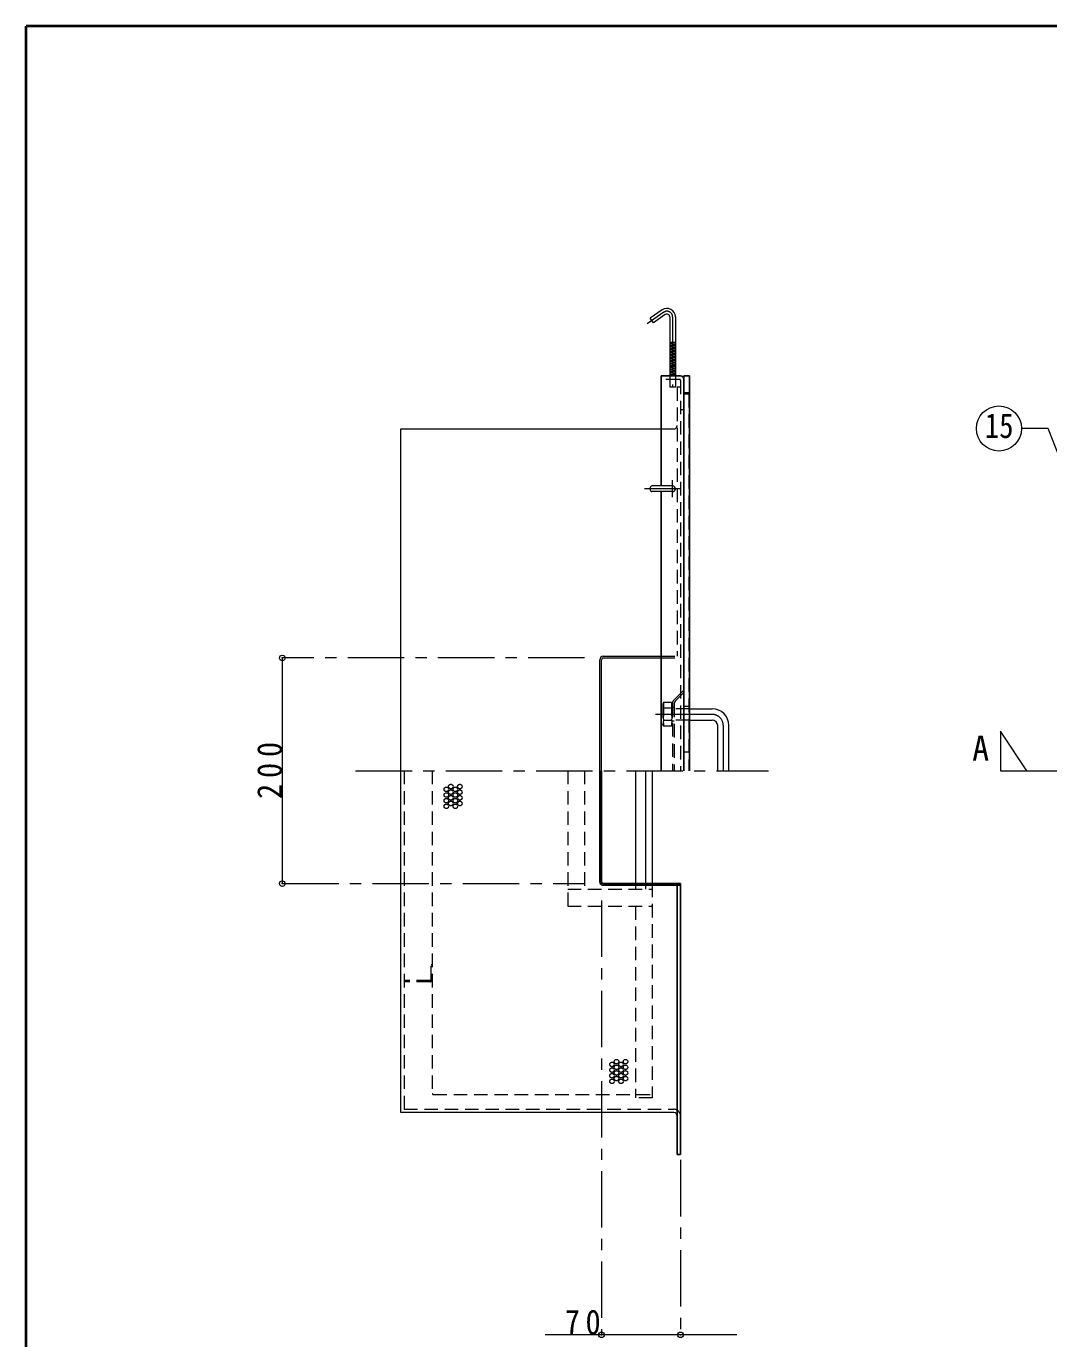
# Model space of a CAD drawing. Units: millimetres at full size, sheet at 1:10; details may follow other scales. Extents: x -2125 to 1925, y -1405 to 1405.
# Drawn here: x -2125 to -1218, y 242 to 1405 of the extents above; entities that cross this region are included whole.
import ezdxf
from ezdxf.enums import TextEntityAlignment as Align

# ---------------------------------------------------------------- set-up
doc = ezdxf.new("R2010")
doc.units = ezdxf.units.MM
doc.header["$LTSCALE"] = 10
doc.header["$PDMODE"] = 32
doc.header["$PDSIZE"] = 5
doc.linetypes.add('CHAIN1', pattern=[8, 5, -1, 1, -1])
doc.linetypes.add('DASHED1', pattern=[1.8, 1.2, -0.6])
doc.layers.add('0-A', color=4, linetype='Continuous', lineweight=9)
doc.styles.add('ＭＳ ゴシック', font='')
doc.styles.get('ＭＳ ゴシック').set_extended_font_data('MS Gothic')

msp = doc.modelspace()

# ---------------------------------------------------------------- linework, layer by layer
at = {"layer": '0-A', "color": 1, "lineweight": 40}
for p in [(-2124.8, -1404.98), (1925.2, 1405.02)]:
    msp.add_line(p, (-2124.8, 1405.02), dxfattribs=at)
at = {"layer": '0-A', "color": 7, "lineweight": 18}
for p, q in [((-1561.1, 1153.56), (-1571.73, 1146.11)), ((-1568.86, 1142.02), (-1571.73, 1146.11)), ((-1558.23, 1149.46), (-1568.86, 1142.02)), ((-1554.3, 1147.41), (-1554.3, 1095.02)), ((-1549.3, 1147.41), (-1549.3, 1095.02)), ((-1218.93, 1048.42), (-1242.46, 1048.42)), ((-1198.76, 997.26), (-1218.93, 1048.42)), ((-1551.8, 997.52), (-1570.29, 997.52)), ((-1551.8, 992.52), (-1570.29, 992.52)), ((-1616.3, 745.02), (-1616.3, 843.52)), ((-1614.8, 745.02), (-1614.8, 843.52)), ((-1613.3, 846.52), (-1561.8, 846.52)), ((-1613.3, 845.02), (-1561.8, 845.02)), ((-1536.8, 800.02), (-1516.8, 800.02)), ((-1536.8, 790.02), (-1516.8, 790.02)), ((-1511.8, 745.02), (-1511.8, 785.02)), ((-1501.8, 745.02), (-1501.8, 785.02)), ((-1792.8, 442.02), (-1792.8, 745.02)), ((-1575.8, 745.02), (-1575.8, 645.02)), ((-1569.8, 745.02), (-1569.8, 645.02)), ((-1550.8, 442.02), (-1792.8, 442.02))]:
    msp.add_line(p, q, dxfattribs=at)
at = {"layer": '0-A', "linetype": 'CHAIN1'}
for p, q in [((-1559.66, 1151.51), (-1574.39, 1141.2)), ((-1551.8, 1147.41), (-1551.8, 1085.12)), ((-1551.8, 987.52), (-1551.8, 1002.52)), ((-1544.3, 995.02), (-1576.73, 995.02)), ((-1629.8, 845.02), (-1897.8, 845.02)), ((-1516.8, 795.02), (-1570.3, 795.02)), ((-1506.8, 745.02), (-1506.8, 785.02)), ((-1237.8, 745.02), (-1261.13, 780.02)), ((-1261.13, 780.02), (-1261.13, 745.02)), ((-1832.8, 745.02), (-1466.8, 745.02)), ((-1261.13, 745.02), (817.2, 745.02)), ((-1897.8, 645.02), (-1629.8, 645.02)), ((-1614.8, 630.02), (-1614.8, 245.02)), ((-1544.8, 400.02), (-1544.8, 245.02))]:
    msp.add_line(p, q, dxfattribs=at)
at = {"layer": '0-A'}
for p, q in [((-1554.3, 1124.92), (-1549.3, 1124.92)), ((-1549.3, 1124.05), (-1554.3, 1124.46)), ((-1549.3, 1123.04), (-1554.3, 1123.45)), ((-1549.3, 1122.04), (-1554.3, 1122.45)), ((-1549.3, 1121.04), (-1554.3, 1121.45)), ((-1549.3, 1120.03), (-1554.3, 1120.44)), ((-1549.3, 1119.03), (-1554.3, 1119.44)), ((-1549.3, 1118.03), (-1554.3, 1118.44)), ((-1549.3, 1117.02), (-1554.3, 1117.43)), ((-1549.3, 1116.02), (-1554.3, 1116.43)), ((-1549.3, 1115.02), (-1554.3, 1115.43)), ((-1549.3, 1114.01), (-1554.3, 1114.42)), ((-1549.3, 1113.01), (-1554.3, 1113.42)), ((-1549.3, 1112.01), (-1554.3, 1112.42)), ((-1549.3, 1111), (-1554.3, 1111.41)), ((-1549.3, 1110), (-1554.3, 1110.41)), ((-1549.3, 1109), (-1554.3, 1109.41)), ((-1549.3, 1107.99), (-1554.3, 1108.4)), ((-1549.3, 1106.99), (-1554.3, 1107.4)), ((-1549.3, 1105.99), (-1554.3, 1106.4)), ((-1549.3, 1104.98), (-1554.3, 1105.39)), ((-1549.3, 1103.98), (-1554.3, 1104.39)), ((-1549.3, 1102.98), (-1554.3, 1103.39)), ((-1549.3, 1101.97), (-1554.3, 1102.38)), ((-1549.3, 1100.97), (-1554.3, 1101.38)), ((-1549.3, 1099.97), (-1554.3, 1100.38)), ((-1549.3, 1098.96), (-1554.3, 1099.37)), ((-1549.3, 1097.96), (-1554.3, 1098.37)), ((-1549.3, 1096.96), (-1554.3, 1097.37)), ((-1549.3, 1095.95), (-1554.3, 1096.36)), ((-1550.13, 1095.02), (-1554.3, 1095.36)), ((-1792.8, 745.02), (-1792.8, 1048.02)), ((-1792.8, 1048.02), (-1561.8, 1048.02)), ((-1897.8, 845.02), (-1897.8, 645.02)), ((-1584.8, 745.02), (-1584.8, 645.02)), ((-1494.8, 245.02), (-1664.8, 245.02))]:
    msp.add_line(p, q, dxfattribs=at)
at = {"layer": '0-A', "color": 5, "lineweight": 25}
for p, q in [((-1544.8, 1095.02), (-1561.8, 1095.02)), ((-1561.8, 997.52), (-1561.8, 1095.02)), ((-1536.8, 1095.02), (-1541.8, 1095.02)), ((-1541.8, 1095.02), (-1541.8, 745.02)), ((-1536.8, 745.02), (-1536.8, 1095.02)), ((-1561.8, 745.02), (-1561.8, 992.52)), ((-1616.3, 745.02), (-1616.3, 646.52)), ((-1614.8, 745.02), (-1614.8, 646.52)), ((-1613.3, 645.02), (-1544.8, 645.02)), ((-1613.3, 643.52), (-1544.8, 643.52)), ((-1547.8, 643.52), (-1547.8, 405.02))]:
    msp.add_line(p, q, dxfattribs=at)
at = {"layer": '0-A', "linetype": 'DASHED1'}
for p, q in [((-1554.3, 1095.02), (-1554.3, 1085.02)), ((-1549.3, 1095.02), (-1549.3, 1085.02)), ((-1549.3, 1085.02), (-1554.3, 1085.02)), ((-1547.8, 1085.02), (-1547.8, 846.52)), ((-1544.8, 1085.02), (-1547.8, 1085.02)), ((-1537.3, 1079.02), (-1541.8, 1079.02)), ((-1537.3, 1079.02), (-1537.3, 745.02)), ((-1561.8, 1048.02), (-1550.8, 1048.02)), ((-1561.8, 846.52), (-1544.8, 846.52)), ((-1561.8, 845.02), (-1544.8, 845.02)), ((-1550.92, 807.4), (-1541.8, 816.52)), ((-1559.8, 805.52), (-1560.3, 804.02)), ((-1560.3, 804.02), (-1560.3, 786.02)), ((-1560.3, 804.02), (-1559.8, 800.52)), ((-1552.8, 805.52), (-1559.8, 805.52)), ((-1559.8, 805.52), (-1559.8, 784.52)), ((-1552.8, 805.52), (-1552.8, 784.52)), ((-1552.3, 804.02), (-1552.3, 786.02)), ((-1551.8, 805.28), (-1551.8, 745.02)), ((-1550.3, 804.65), (-1550.3, 745.02)), ((-1549.42, 806.78), (-1541.8, 814.4)), ((-1552.8, 800.52), (-1559.8, 800.52)), ((-1552.3, 795.02), (-1552.8, 789.52)), ((-1536.8, 800.02), (-1552.3, 800.02)), ((-1550.3, 801.02), (-1551.8, 801.02)), ((-1537.3, 802.02), (-1541.8, 802.02)), ((-1559.8, 784.52), (-1560.3, 786.02)), ((-1552.8, 789.52), (-1559.8, 789.52)), ((-1552.8, 784.52), (-1559.8, 784.52)), ((-1552.8, 789.52), (-1552.3, 786.02)), ((-1552.3, 786.02), (-1552.8, 784.52)), ((-1536.8, 790.02), (-1552.3, 790.02)), ((-1550.3, 789.02), (-1551.8, 789.02)), ((-1537.3, 761.6), (-1541.8, 761.6)), ((-1789.8, 745.02), (-1789.8, 442.02)), ((-1764.8, 745.02), (-1764.8, 459.02)), ((-1644.8, 745.02), (-1644.8, 625.02)), ((-1629.8, 745.02), (-1629.8, 640.02)), ((-1644.8, 640.02), (-1569.8, 640.02)), ((-1584.8, 645.02), (-1584.8, 640.02)), ((-1575.8, 645.02), (-1575.8, 640.02)), ((-1644.8, 625.02), (-1569.8, 625.02)), ((-1584.8, 625.02), (-1584.8, 455.02)), ((-1764.8, 573.02), (-1765.8, 573.02)), ((-1765.8, 560.02), (-1765.8, 573.02)), ((-1766.8, 559.02), (-1789.8, 559.02)), ((-1766.8, 558.02), (-1789.8, 558.02)), ((-1763.8, 458.02), (-1569.8, 458.02)), ((-1789.8, 445.02), (-1550.8, 445.02))]:
    msp.add_line(p, q, dxfattribs=at)
at = {"layer": '0-A', "color": 7, "linetype": 'DASHED1', "lineweight": 18}
for p, q in [((-1545.8, 1092.02), (-1561.8, 1092.02)), ((-1544.8, 1091.02), (-1544.8, 745.02)), ((-1536.8, 1080.02), (-1541.8, 1080.02)), ((-1541.8, 1065.02), (-1544.8, 1065.02))]:
    msp.add_line(p, q, dxfattribs=at)
at = {"layer": '0-A', "linetype": 'DASHED1'}
for points in [[(-1552.8, 805.52), (-1552.3, 804.02), (-1552.8, 800.52), (-1552.3, 795.02)], [(-1559.8, 800.52), (-1560.3, 795.02), (-1559.8, 789.52), (-1560.3, 786.02)], [(-1569.8, 645.02), (-1569.8, 455.02), (-1584.8, 455.02)]]:
    msp.add_lwpolyline(points, dxfattribs=at)
at = {"layer": '0-A', "color": 5, "lineweight": 25}
msp.add_lwpolyline([(-1547.8, 405.02), (-1544.8, 405.02), (-1544.8, 645.02)], dxfattribs=at)
at = {"layer": '0-A', "color": 7, "lineweight": 18}
msp.add_circle((-1262.46, 1048.42), 20, dxfattribs=at)
at = {"layer": '0-A', "linetype": 'DASHED1'}
for centre in [(-1748.4, 731.06), (-1740.4, 731.06), (-1752.4, 728.56), (-1752.4, 723.56), (-1748.4, 726.06), (-1748.4, 721.06), (-1744.4, 728.56), (-1744.4, 723.56), (-1740.4, 726.06), (-1740.4, 721.06), (-1752.4, 718.56), (-1752.4, 713.56), (-1748.4, 716.06), (-1744.4, 718.56), (-1744.4, 713.56), (-1740.4, 716.06), (-1601.5, 487.2), (-1593.5, 487.2), (-1605.5, 484.7), (-1605.5, 479.7), (-1601.5, 482.2), (-1601.5, 477.2), (-1597.5, 484.7), (-1597.5, 479.7), (-1593.5, 482.2), (-1593.5, 477.2), (-1605.5, 474.7), (-1605.5, 469.7), (-1601.5, 472.2), (-1597.5, 474.7), (-1597.5, 469.7), (-1593.5, 472.2)]:
    msp.add_circle(centre, 2, dxfattribs=at)
at = {"layer": '0-A', "color": 7, "lineweight": 18}
for centre, radius, start, end in [((-1556.8, 1147.41), 7.5, 0, 125), ((-1556.8, 1147.41), 2.5, 0, 125), ((-1551.8, 995.02), 2.5, 270, 90), ((-1613.3, 843.52), 3, 90, 180), ((-1613.3, 843.52), 1.5, 90, 180), ((-1516.8, 785.02), 15, 0, 90), ((-1516.8, 785.02), 5, 0, 90), ((-1550.8, 439.02), 3, 0, 90)]:
    msp.add_arc(centre, radius, start, end, dxfattribs=at)
at = {"layer": '0-A', "linetype": 'CHAIN1'}
for centre, radius, end in [((-1556.8, 1147.41), 5, 125), ((-1516.8, 785.02), 10, 90)]:
    msp.add_arc(centre, radius, 0, end, dxfattribs=at)
at = {"layer": '0-A', "color": 5, "lineweight": 25}
for centre, radius, start, end in [((-1544.8, 1092.02), 3, 0, 90), ((-1613.3, 646.52), 3, 180, 270), ((-1613.3, 646.52), 1.5, 180, 270)]:
    msp.add_arc(centre, radius, start, end, dxfattribs=at)
at = {"layer": '0-A', "color": 7, "linetype": 'DASHED1', "lineweight": 18}
msp.add_arc((-1545.8, 1091.02), 1, 0, 90, dxfattribs=at)
at = {"layer": '0-A', "linetype": 'DASHED1'}
for centre, radius, start, end in [((-1550.8, 1051.02), 3, 270, 0), ((-1548.8, 805.28), 3, 135, 180), ((-1547.3, 804.65), 3, 135, 180), ((-1766.8, 560.02), 1, 270, 0), ((-1766.8, 560.02), 2, 270, 0), ((-1763.8, 459.02), 1, 180, 270), ((-1550.8, 439.02), 6, 0, 90)]:
    msp.add_arc(centre, radius, start, end, dxfattribs=at)
at = {"layer": '0-A', "color": 7, "lineweight": 18}
msp.add_ellipse((-1570.28, 995.02), major_axis=(0, -2.5), ratio=0.57, start_param=3.1415927, end_param=6.2831853, dxfattribs=at)
at = {"layer": '0-A'}
for p in [(-1897.8, 845.02), (-1897.8, 645.02), (-1614.8, 245.02), (-1544.8, 245.02)]:
    msp.add_point(p, dxfattribs=at)

# ---------------------------------------------------------------- texts
at = {"layer": '0-A', "color": 7, "style": 'ＭＳ ゴシック', "width": 0.85}
msp.add_text('15', height=21.99, dxfattribs=at).set_placement((-1274.96, 1033.42), align=Align.BOTTOM_LEFT)
at = {"layer": '0-A', "color": 7, "style": 'ＭＳ ゴシック'}
msp.add_text('A', height=21.99, dxfattribs=at).set_placement((-1286.13, 747.52), align=Align.BOTTOM_LEFT)
at = {"layer": '0-A', "color": 7, "insert": (-1897.8, 720.02), "char_height": 21.99, "attachment_point": 7, "rotation": 90, "style": 'ＭＳ ゴシック'}
msp.add_mtext('\\T1.38;\\W0.9;200', dxfattribs=at)
at = {"layer": '0-A', "color": 7, "insert": (-1647.3, 245.02), "char_height": 21.99, "attachment_point": 7, "style": 'ＭＳ ゴシック'}
msp.add_mtext('\\T1.36;\\W0.9;70', dxfattribs=at)

doc.saveas('drawing.dxf')
